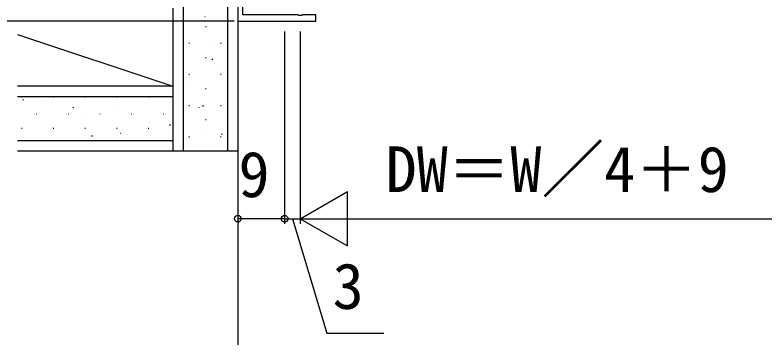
# Model space of a CAD drawing. Units: millimetres, scale not verified. Extents: x -525 to 525, y -783 to 779.
# Drawn here: x -90.2 to 53.9, y 256.7 to 318.6 of the extents above; entities that cross this region are included whole.
import ezdxf
from ezdxf.enums import TextEntityAlignment as Align

# ---------------------------------------------------------------- set-up
doc = ezdxf.new("R2010")
doc.units = ezdxf.units.MM
doc.header["$LTSCALE"] = 4
for name, color, linetype in [('0-2_YKK_11', 7, 'Continuous'), ('0-6_YKK_D', 6, 'Continuous'), ('0-8_YSS_K', 3, 'Continuous')]:
    doc.layers.add(name, color=color, linetype=linetype)
doc.styles.add('ＭＳ ゴシック', font='')
doc.styles.get('ＭＳ ゴシック').set_extended_font_data('MS Gothic')

msp = doc.modelspace()

# ---------------------------------------------------------------- linework, layer by layer
at = {"layer": '0-2_YKK_11'}
for points in [[(-39.881, 323.654), (-39.881, 326.154), (-47.381, 326.154), (-47.381, 317.454)], [(-47.381, 317.454), (-32.381, 317.454), (-32.381, 318.654), (-34.923, 318.654), (-35.106, 318.534), (-35.656, 318.534), (-35.839, 318.654), (-46.381, 318.654), (-46.381, 322.654), (-45.081, 322.654), (-45.081, 323.454), (-46.181, 323.454), (-46.181, 325.054), (-40.981, 325.054), (-40.981, 323.454), (-42.081, 323.454), (-42.081, 322.654), (-40.881, 322.654)]]:
    msp.add_lwpolyline(points, dxfattribs=at)
at = {"layer": '0-6_YKK_D'}
for p, q in [((-47.381, 331.142), (-47.381, 247.142)), ((-48.081, 317.454), (-120.66, 317.454)), ((-48.081, 317.454), (-100.66, 317.454)), ((-47.381, 315.454), (-47.381, 278.454)), ((-38.381, 315.454), (-38.381, 278.454)), ((-38.381, 315.454), (-38.381, 278.454)), ((-35.381, 315.454), (-35.381, 278.454)), ((-35.381, 315.454), (-35.381, 278.454)), ((-35.381, 279.454), (-26.288, 284.704)), ((-26.288, 274.204), (-26.288, 284.704)), ((-38.381, 279.454), (-47.381, 279.454)), ((-38.381, 279.454), (-40.931, 279.454)), ((-38.381, 279.454), (-35.381, 279.454)), ((-38.381, 279.454), (-35.381, 279.454)), ((-35.381, 279.454), (-32.831, 279.454)), ((-35.381, 279.454), (-26.288, 274.204)), ((-35.381, 279.454), (-17.194, 279.454)), ((-24.881, 279.454), (94.119, 279.454))]:
    msp.add_line(p, q, dxfattribs=at)
msp.add_lwpolyline([(-36.881, 279.454), (-30.281, 257.454), (-19.326, 257.454)], dxfattribs=at)
for centre in [(-47.381, 279.454), (-38.381, 279.454), (-38.381, 279.454)]:
    msp.add_circle(centre, 0.637, dxfattribs=at)
at = {"layer": '0-8_YSS_K'}
for p, q in [((-57.869, 500.454), (-57.869, 292.454)), ((-49.369, 500.454), (-49.369, 292.454)), ((-47.369, 500.454), (-47.369, 292.454)), ((-59.881, 319.954), (-59.863, 292.454)), ((-53.682, 318.32), (-53.663, 318.326)), ((-53.546, 316.446), (-53.446, 316.446)), ((-89.66, 314.881), (-59.881, 304.954)), ((-56.776, 313.216), (-56.676, 313.216)), ((-52.485, 313.062), (-52.466, 313.069)), ((-50.696, 313.216), (-50.596, 313.216)), ((-53.546, 310.466), (-53.446, 310.466)), ((-52.361, 310.095), (-52.194, 310.205)), ((-56.776, 307.236), (-56.676, 307.236)), ((-50.696, 307.236), (-50.596, 307.236)), ((-50.533, 308.071), (-50.514, 308.078)), ((-56.773, 305.861), (-56.754, 305.868)), ((-59.881, 304.954), (-89.66, 304.954)), ((-53.546, 304.486), (-53.446, 304.486)), ((-89.66, 302.954), (-59.881, 302.954)), ((-88.891, 302.865), (-88.791, 302.865)), ((-82.811, 302.865), (-82.711, 302.865)), ((-76.731, 302.865), (-76.631, 302.865)), ((-70.651, 302.865), (-70.551, 302.865)), ((-64.571, 302.865), (-64.471, 302.865)), ((-64.084, 302.878), (-63.968, 302.954)), ((-88.673, 302.274), (-88.506, 302.384)), ((-84.191, 302.223), (-84.173, 302.23)), ((-71.173, 301.152), (-71.154, 301.158)), ((-56.776, 301.256), (-56.676, 301.256)), ((-54.129, 301.088), (-53.963, 301.199)), ((-50.696, 301.256), (-50.596, 301.256)), ((-86.041, 299.635), (-85.941, 299.635)), ((-79.961, 299.635), (-79.861, 299.635)), ((-79.067, 300.796), (-78.901, 300.906)), ((-73.881, 299.635), (-73.781, 299.635)), ((-67.801, 299.635), (-67.701, 299.635)), ((-61.721, 299.635), (-61.621, 299.635)), ((-54.821, 300.871), (-54.802, 300.877)), ((-77.413, 298.942), (-77.394, 298.948)), ((-53.546, 298.506), (-53.446, 298.506)), ((-88.891, 296.885), (-88.791, 296.885)), ((-82.899, 296.999), (-82.88, 297.006)), ((-82.811, 296.885), (-82.711, 296.885)), ((-76.731, 296.885), (-76.631, 296.885)), ((-70.651, 296.885), (-70.551, 296.885)), ((-64.571, 296.885), (-64.471, 296.885)), ((-64.395, 297.87), (-64.376, 297.877)), ((-60.474, 297.432), (-60.307, 297.542)), ((-75.458, 295.35), (-75.291, 295.46)), ((-69.881, 295.927), (-69.862, 295.934)), ((-56.776, 295.276), (-56.676, 295.276)), ((-53.529, 295.646), (-53.51, 295.653)), ((-50.696, 295.276), (-50.596, 295.276)), ((-50.52, 295.642), (-50.353, 295.752)), ((-59.881, 294.454), (-89.66, 294.454)), ((-88.48, 295.023), (-88.461, 295.03)), ((-47.369, 292.454), (-89.66, 292.454)), ((-53.546, 292.526), (-53.446, 292.526))]:
    msp.add_line(p, q, dxfattribs=at)

# ---------------------------------------------------------------- texts
at = {"layer": '0-6_YKK_D', "style": 'ＭＳ ゴシック'}
for s, p in [('DW＝W／4＋9', (-19.006, 281.932)), ('9', (-47.245, 280.954)), ('3', (-29.167, 259.454))]:
    msp.add_text(s, height=8.798, dxfattribs=at).set_placement(p, align=Align.BOTTOM_LEFT)

doc.saveas('drawing.dxf')
